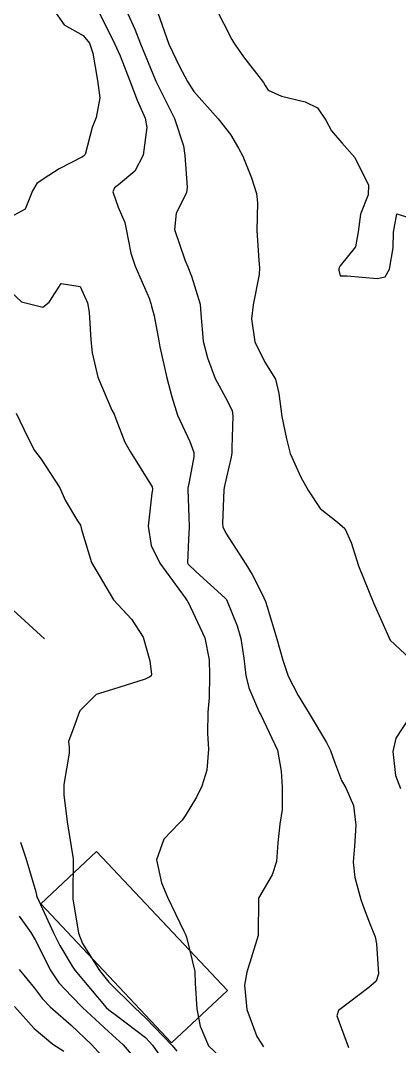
# Model space of a CAD drawing. Header units: metres. Extents: x 298520 to 308411, y 7433745 to 7450750.
# Drawn here: x 303986.3 to 304006.7, y 7440083.1 to 7440138.4 of the extents above; entities that cross this region are included whole.
import ezdxf

# ---------------------------------------------------------------- set-up
doc = ezdxf.new("R2010")
doc.units = ezdxf.units.M
doc.header["$LTSCALE"] = 10
doc.linetypes.add('DASHED', pattern=[0.75, 0.5, -0.25])
for name, color, linetype in [('Curvas de Nivel 1m', 11, 'Continuous'), ('Curvas de Nivel 5m', 15, 'Continuous'), ('Edificações', 30, 'Continuous'), ('Vias Secundárias', 230, 'DASHED')]:
    doc.layers.add(name, color=color, linetype=linetype)

msp = doc.modelspace()

# ---------------------------------------------------------------- linework, layer by layer
at = {"layer": 'Curvas de Nivel 1m', "flags": 128}
for points, elevation in [([(303987.92, 7440139.238), (303988.651, 7440138.214), (303989.667, 7440137.63), (303990.002, 7440137.217), (303990.184, 7440136.685), (303990.435, 7440135.212), (303990.556, 7440134.278), (303990.365, 7440133.212), (303990.156, 7440132.666), (303989.766, 7440131.218), (303989.687, 7440131.124), (303989.591, 7440131.067), (303988.377, 7440130.442), (303987.573, 7440129.922), (303987.179, 7440129.643), (303986.933, 7440129.256), (303986.54, 7440128.274), (303985.548, 7440127.731)], 729), ([(303990.341, 7440139.213), (303991.053, 7440137.822), (303991.352, 7440137.203), (303991.653, 7440136.537), (303992.173, 7440135.192), (303992.583, 7440134.146), (303993.013, 7440133.179), (303993.103, 7440132.672), (303992.897, 7440131.18), (303992.457, 7440130.31), (303991.568, 7440129.571), (303991.353, 7440129.416), (303991.263, 7440129.203), (303991.555, 7440128.377), (303991.902, 7440127.55), (303991.974, 7440127.194), (303992.225, 7440125.884), (303992.463, 7440125.186), (303993.213, 7440123.458), (303993.314, 7440123.173), (303993.352, 7440123.033), (303993.486, 7440122.517), (303993.743, 7440121.167), (303993.802, 7440120.832), (303994.177, 7440119.163), (303994.443, 7440118.15), (303994.754, 7440117.157), (303995.409, 7440115.743), (303995.626, 7440115.148), (303995.631, 7440114.916), (303995.379, 7440113.56), (303995.312, 7440113.212), (303995.311, 7440113.151), (303995.358, 7440111.65), (303995.376, 7440111.15), (303995.379, 7440111.123), (303995.342, 7440110.442), (303995.286, 7440109.188), (303995.295, 7440109.15), (303995.323, 7440109.116), (303995.75, 7440108.714), (303997.305, 7440107.303), (303997.382, 7440107.207), (303997.426, 7440107.128), (303997.961, 7440105.791), (303998.155, 7440105.117), (303998.328, 7440104.053), (303998.432, 7440103.112), (303998.582, 7440102.446), (303999.17, 7440101.101), (303999.231, 7440100.988), (304000.138, 7440099.091), (304000.332, 7440097.948), (304000.376, 7440097.088), (304000.38, 7440095.879), (304000.266, 7440095.089), (304000.155, 7440094.083), (304000.072, 7440093.091), (303999.847, 7440092.372), (303999.113, 7440091.1), (303999.083, 7440089.1), (303998.489, 7440087.109), (303998.352, 7440086.406), (303998.474, 7440085.109), (303999.021, 7440083.639), (303999.375, 7440083.096)], 728), ([(303991.885, 7440139.197), (303992.455, 7440137.972), (303992.762, 7440137.184), (303993.539, 7440135.267), (303993.577, 7440135.171), (303993.594, 7440135.132), (303993.632, 7440135.066), (303994.579, 7440133.16), (303995.065, 7440131.689), (303995.15, 7440131.154), (303995.275, 7440129.445), (303995.224, 7440129.153), (303994.667, 7440128.044), (303994.577, 7440127.16), (303995.134, 7440125.538), (303995.306, 7440125.152), (303995.508, 7440124.646), (303995.969, 7440123.145), (303996.008, 7440122.624), (303996.138, 7440121.143), (303996.357, 7440120.243), (303996.77, 7440119.137), (303997.431, 7440117.904), (303997.689, 7440117.389), (303997.728, 7440117.125), (303997.673, 7440115.393), (303997.669, 7440115.126), (303997.643, 7440114.882), (303997.383, 7440113.811), (303997.261, 7440113.245), (303997.248, 7440113.131), (303997.173, 7440111.313), (303997.197, 7440111.132), (303997.348, 7440110.787), (303998.424, 7440109.113), (303998.762, 7440108.553), (303999.307, 7440107.497), (303999.485, 7440107.098), (303999.583, 7440106.815), (304000.096, 7440105.092), (304000.418, 7440103.936), (304000.7, 7440103.086), (304001.242, 7440102.033), (304001.837, 7440101.074), (304002.769, 7440099.505), (304002.986, 7440099.062), (304003.197, 7440098.458), (304003.578, 7440097.445), (304003.806, 7440097.051), (304004.234, 7440096.105), (304004.357, 7440095.042), (304004.274, 7440093.915), (304004.206, 7440093.044), (304004.294, 7440092.212), (304004.63, 7440091.037), (304004.743, 7440090.671), (304005.094, 7440089.776), (304005.389, 7440089.027), (304005.462, 7440088.643), (304005.568, 7440087.025), (304005.449, 7440086.637), (304005.056, 7440086.295), (304003.426, 7440085.054), (304003.337, 7440084.757), (304003.959, 7440083.046)], 727), ([(303993.68, 7440138.845), (303994.28, 7440137.164), (303994.85, 7440135.953), (303995.277, 7440135.154), (303995.627, 7440134.606), (303996.94, 7440133.137), (303997.605, 7440132.293), (303998.038, 7440131.564), (303998.257, 7440131.12), (303998.74, 7440129.948), (303999.007, 7440129.108), (303999.052, 7440128.602), (303999.013, 7440127.108), (303999.121, 7440125.504), (303999.164, 7440125.105), (303999.139, 7440124.735), (303998.824, 7440123.11), (303998.726, 7440122.352), (303998.907, 7440121.108), (303999.457, 7440120.013), (304000.027, 7440119.094), (304000.202, 7440118.325), (304000.375, 7440117.09), (304000.621, 7440115.878), (304000.814, 7440115.086), (304001.384, 7440113.82), (304001.805, 7440113.074), (304002.43, 7440112.13), (304003.356, 7440111.376), (304003.751, 7440111.046), (304004.101, 7440110.283), (304004.5, 7440109.038), (304005.303, 7440107.03), (304006.202, 7440105.021), (304007.268, 7440104.028)], 726), ([(303985.505, 7440124.057), (303986.347, 7440123.261), (303987.49, 7440122.982), (303987.829, 7440123.245), (303988.487, 7440124.256), (303989.506, 7440124.095), (303989.902, 7440123.216), (303989.989, 7440122.714), (303990.079, 7440121.214), (303990.153, 7440120.523), (303990.447, 7440119.21), (303991.203, 7440117.424), (303991.328, 7440117.201), (303991.421, 7440116.966), (303991.914, 7440115.698), (303992.193, 7440115.188), (303993.375, 7440113.291), (303993.408, 7440113.17), (303993.409, 7440113.133), (303993.371, 7440112.941), (303993.173, 7440111.173), (303993.337, 7440110.133), (303993.802, 7440109.165), (303995.155, 7440107.301), (303995.275, 7440107.15), (303995.303, 7440107.108), (303996.219, 7440105.141), (303996.446, 7440103.957), (303996.47, 7440103.138), (303996.456, 7440101.922), (303996.372, 7440101.139), (303996.368, 7440099.986), (303996.425, 7440099.138), (303996.326, 7440098.004), (303996.051, 7440097.141), (303995.763, 7440096.558), (303995.167, 7440095.547), (303994.999, 7440095.317), (303994.84, 7440095.153), (303994.019, 7440094.292), (303993.618, 7440093.165), (303993.891, 7440091.939), (303994.213, 7440091.164), (303995.085, 7440089.321), (303995.169, 7440089.149), (303995.229, 7440089), (303995.672, 7440087.144), (303995.693, 7440086.507), (303995.787, 7440085.143), (303995.967, 7440084.203), (303996.411, 7440083.136), (303997.007, 7440082.579)], 729), ([(304007.23, 7440100.83), (304006.502, 7440099.729), (304006.34, 7440099.019), (304006.48, 7440097.727), (304006.755, 7440097.014)], 726), ([(303986.287, 7440094.118), (303986.574, 7440093.256), (303987.115, 7440091.445), (303987.149, 7440091.286), (303987.152, 7440091.249), (303987.172, 7440091.189), (303988.065, 7440089.235), (303988.402, 7440088.556), (303989.065, 7440087.437), (303989.223, 7440087.218), (303990.053, 7440086.21), (303990.91, 7440085.201), (303991.041, 7440085.08), (303991.46, 7440084.772), (303993.019, 7440083.597), (303993.397, 7440083.174), (303994.058, 7440082.219)], 731), ([(303986.212, 7440090.143), (303986.848, 7440089.252), (303987.079, 7440088.858), (303987.616, 7440087.79), (303987.895, 7440087.238), (303988.363, 7440086.538), (303989.049, 7440085.798), (303989.636, 7440085.214), (303991.024, 7440083.912), (303991.826, 7440083.192), (303992.999, 7440081.811)], 732), ([(303986.21, 7440087.259), (303987.053, 7440086.254), (303987.475, 7440085.672), (303987.885, 7440085.237), (303989.028, 7440084.249), (303990.118, 7440083.209), (303991.003, 7440082.245)], 733), ([(303985.965, 7440085.261), (303987.025, 7440084.079), (303988.028, 7440083.235), (303988.629, 7440082.846)], 734)]:
    msp.add_lwpolyline(points, dxfattribs=dict(at, elevation=elevation))
at = {"layer": 'Curvas de Nivel 5m', "flags": 128}
for points, elevation in [([(303996.793, 7440139.139), (303997.666, 7440137.42), (303997.779, 7440137.243), (303997.85, 7440137.127), (303998.295, 7440136.479), (303999.374, 7440135.104), (303999.469, 7440134.94), (303999.629, 7440134.691), (304000.354, 7440134.364), (304001.623, 7440134.053), (304002.282, 7440133.733), (304002.737, 7440133.063), (304003.041, 7440132.492), (304003.601, 7440131.846), (304004.305, 7440131.043), (304005.039, 7440129.567), (304005.025, 7440129.035), (304004.601, 7440127.991), (304004.469, 7440127.041), (304004.331, 7440126.242), (304003.515, 7440125.215), (304003.454, 7440125.11), (304003.438, 7440125.051), (304003.437, 7440124.976), (304003.509, 7440124.672), (304003.878, 7440124.677), (304005.508, 7440124.518), (304005.926, 7440124.608), (304006.157, 7440125.024), (304006.368, 7440126.184), (304006.385, 7440127.022), (304006.557, 7440128.016), (304007.55, 7440127.708)], 725), ([(303986.05, 7440117.264), (303986.673, 7440115.995), (303987.05, 7440115.254), (303987.396, 7440114.79), (303988.41, 7440113.234), (303988.702, 7440112.565), (303989.355, 7440111.449), (303989.523, 7440111.218), (303989.583, 7440110.984), (303990.112, 7440109.212), (303991.303, 7440107.2), (303992.268, 7440106.161), (303992.892, 7440105.176), (303993.264, 7440103.906), (303993.355, 7440103.169), (303993.323, 7440103.099), (303993.252, 7440103.048), (303992.997, 7440102.92), (303991.245, 7440102.365), (303990.364, 7440102.087), (303989.484, 7440101.217), (303989.41, 7440101.038), (303989.222, 7440100.471), (303988.879, 7440099.554), (303988.919, 7440099.224), (303988.907, 7440098.932), (303988.617, 7440097.228), (303988.62, 7440096.671), (303988.809, 7440095.225), (303989.133, 7440093.22), (303989.103, 7440091.22), (303989.111, 7440091.067), (303989.409, 7440089.217), (303989.636, 7440088.655), (303990.543, 7440087.205), (303991.057, 7440086.571), (303992.445, 7440085.186), (303993.035, 7440084.638), (303994.455, 7440083.158), (303994.712, 7440082.857)], 730)]:
    msp.add_lwpolyline(points, dxfattribs=dict(at, elevation=elevation))
at = {"layer": 'Edificações'}
msp.add_lwpolyline([(303987.377, 7440090.796), (303994.423, 7440083.299), (303997.436, 7440086.13), (303990.391, 7440093.628)], close=True, dxfattribs=at)
at = {"layer": 'Vias Secundárias'}
msp.add_lwpolyline([(304019.939, 7440318.154, -0.01577), (304008.705, 7440315.362, 0.025843), (303981.12, 7440307.915), (303866.039, 7440270.368), (303851.562, 7440265.767, 0.100037), (303843.994, 7440262.81, 0.411302), (303841.753, 7440252.71), (303845.376, 7440247.053), (303879.21, 7440213.74), (303905.739, 7440186.783), (303932.685, 7440158.808), (303954.701, 7440136.345), (303972.817, 7440118.575), (303987.602, 7440105.068)], format="xyb", dxfattribs=at)

doc.saveas('drawing.dxf')
